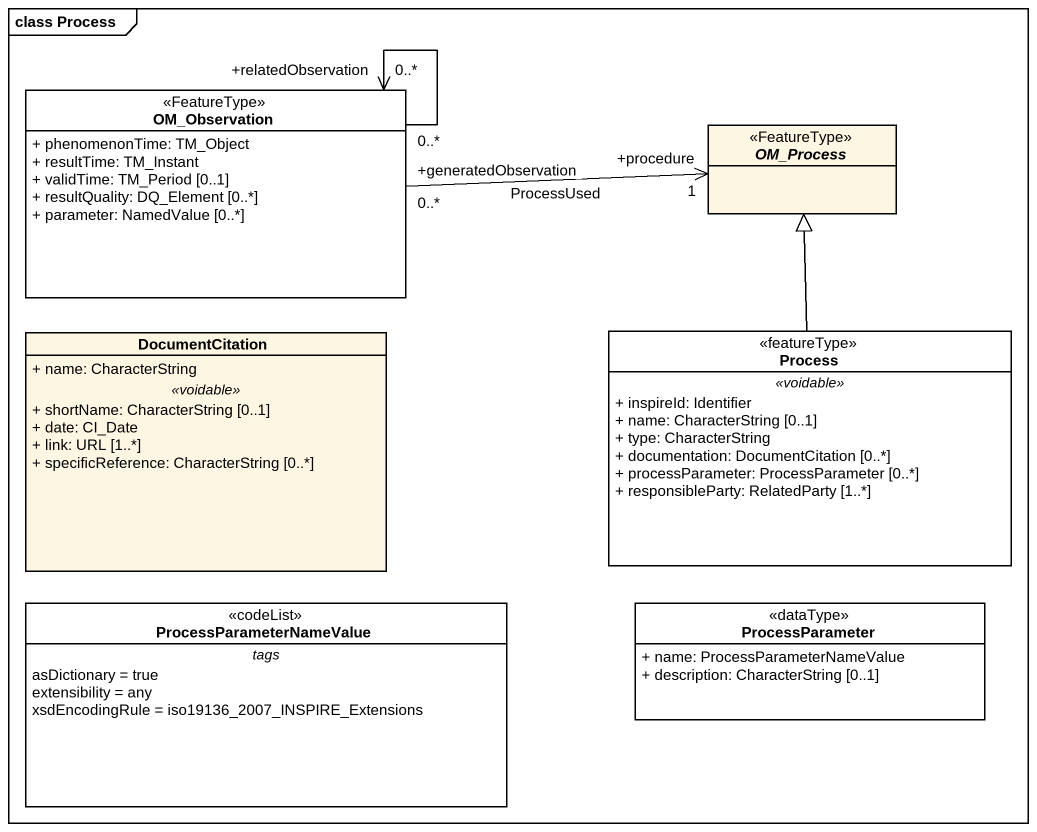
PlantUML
@startuml
mainframe class Process
hide circle
hide empty members
skinparam classAttributeIconSize 0
class OM_Observation <<FeatureType>> #FFFFFF {
  + phenomenonTime: TM_Object
  + resultTime: TM_Instant
  + validTime: TM_Period [0..1]
  + resultQuality: DQ_Element [0..*]
  + parameter: NamedValue [0..*]
}
abstract class OM_Process <<FeatureType>>
class DocumentCitation {
  + name: CharacterString
  .. <<voidable>> ..
  + shortName: CharacterString [0..1]
  + date: CI_Date
  + link: URL [1..*]
  + specificReference: CharacterString [0..*]
}
class "Process" as Process_ <<featureType>> #FFFFFF {
  .. <<voidable>> ..
  + inspireId: Identifier
  + name: CharacterString [0..1]
  + type: CharacterString
  + documentation: DocumentCitation [0..*]
  + processParameter: ProcessParameter [0..*]
  + responsibleParty: RelatedParty [1..*]
}
class ProcessParameterNameValue <<codeList>> #FFFFFF {
  -- tags --
  asDictionary = true
  extensibility = any
  xsdEncodingRule = iso19136_2007_INSPIRE_Extensions
}
class ProcessParameter <<dataType>> #FFFFFF {
  + name: ProcessParameterNameValue
  + description: CharacterString [0..1]
}
OM_Observation "0..*" --> "+relatedObservation\n0..*" OM_Observation
OM_Observation "+generatedObservation\n0..*" -right-> "+procedure\n1" OM_Process : ProcessUsed
Process_ -up-|> OM_Process
@enduml
